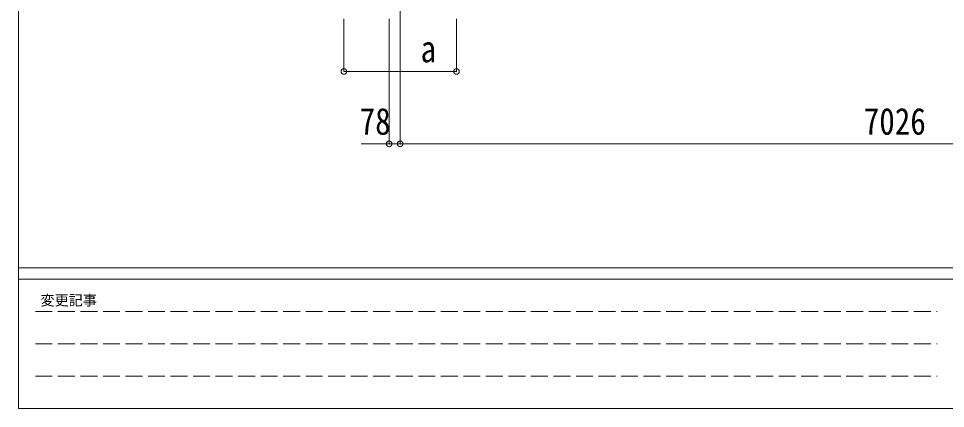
# Model space of a CAD drawing. Units: millimetres at full size, sheet at 1:40. Extents: x -11181 to 11305, y -7804 to 7716.
# Drawn here: x -11181 to -4596, y -7804 to -5032 of the extents above; entities that cross this region are included whole.
import ezdxf
from ezdxf.enums import TextEntityAlignment as Align

# ---------------------------------------------------------------- set-up
doc = ezdxf.new("R2010")
doc.units = ezdxf.units.MM
doc.header["$LTSCALE"] = 40
doc.header["$PDMODE"] = 32
doc.header["$PDSIZE"] = 40
doc.linetypes.add('DASHED3', pattern=[4, 3, -1])
for name, color, linetype, lineweight in [('0-8_PARTS2', 2, 'Continuous', 9), ('0-A_寸法', 6, 'Continuous', 9), ('F-0_240', 7, 'Continuous', 9)]:
    doc.layers.add(name, color=color, linetype=linetype, lineweight=lineweight)
doc.styles.add('ＭＳ ゴシック', font='')
doc.styles.get('ＭＳ ゴシック').set_extended_font_data('MS Gothic')

msp = doc.modelspace()

# ---------------------------------------------------------------- linework, layer by layer
at = {"layer": '0-8_PARTS2'}
msp.add_line((-8469.71, -4320.98), (-8469.71, -5171.22), dxfattribs=at)
at = {"layer": '0-A_寸法'}
for p, q in [((-8869.62, -5408.08), (-8869.62, -5033.67)), ((-8547.62, -5923.06), (-8547.62, -5033.67)), ((-8469.62, -5923.06), (-8469.62, -5033.67)), ((-8547.62, -5923.06), (-8747.62, -5923.06)), ((-8469.62, -5923.06), (-8547.62, -5923.06)), ((-8469.62, -5923.06), (-1443.62, -5923.06))]:
    msp.add_line(p, q, dxfattribs=at)
msp.add_lwpolyline([(-8869.62, -5408.08), (-8069.62, -5408.08), (-8069.62, -5033.67)], dxfattribs=at)
for p in [(-8869.62, -5408.08), (-8069.62, -5408.08), (-8547.62, -5923.06), (-8469.62, -5923.06)]:
    msp.add_point(p, dxfattribs=at)
at = {"layer": 'F-0_240', "color": 5}
for p, q in [((-11180.61, 7716.46), (-11180.61, -7803.54)), ((-11180.61, -6803.54), (10739.39, -6803.54)), ((-11180.61, -6883.54), (7183.72, -6883.54)), ((-11180.61, -7803.54), (10739.39, -7803.54))]:
    msp.add_line(p, q, dxfattribs=at)
at = {"layer": 'F-0_240', "color": 4, "linetype": 'DASHED3'}
for p, q in [((-11060.61, -7113.54), (-4656.28, -7113.54)), ((-11060.61, -7343.54), (-4656.28, -7343.54)), ((-11060.61, -7573.54), (-4656.28, -7573.54))]:
    msp.add_line(p, q, dxfattribs=at)

# ---------------------------------------------------------------- texts
at = {"layer": '0-A_寸法', "color": 7, "style": 'ＭＳ ゴシック', "width": 0.85}
for s, p in [('a', (-8324.62, -5400.08)), ('78', (-8757.62, -5915.06)), ('7026', (-5176.62, -5915.06))]:
    msp.add_text(s, height=190.6, dxfattribs=at).set_placement(p, align=Align.BOTTOM_LEFT)
at = {"layer": 'F-0_240', "style": 'ＭＳ ゴシック'}
msp.add_text('変更記事', height=73.31, dxfattribs=at).set_placement((-11024.31, -7093.54), align=Align.BOTTOM_LEFT)

doc.saveas('drawing.dxf')
